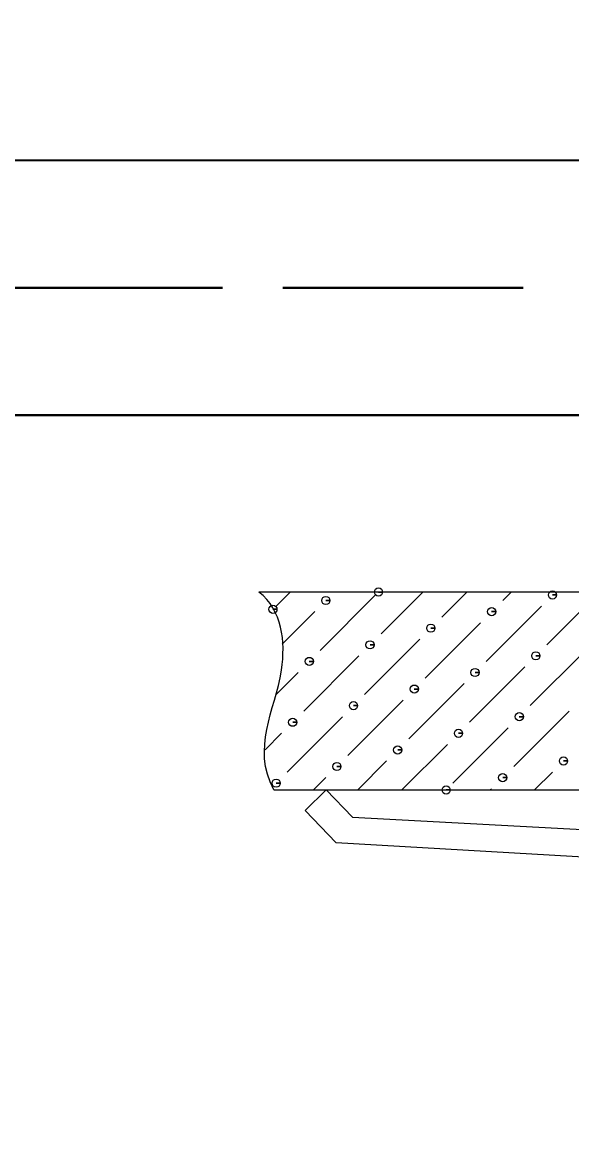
# Model space of a CAD drawing. Header units: millimetres. Extents: x 189 to 1666, y 327 to 1363.
# Drawn here: x 1109.2 to 1136.7, y 1039.6 to 1095.1 of the extents above; entities that cross this region are included whole.
import ezdxf

# ---------------------------------------------------------------- set-up
doc = ezdxf.new("R2010")
doc.units = ezdxf.units.MM
doc.linetypes.add('ACAD_ISO02W100', pattern=[15, 12, -3])
for name, color, linetype, lineweight in [('尺寸標注', 1, 'Continuous', 30), ('文字', 3, 'Continuous', 30), ('細實線', 1, 'Continuous', 13), ('虚线', 2, 'ACAD_ISO02W100', 30)]:
    doc.layers.add(name, color=color, linetype=linetype, lineweight=lineweight)
doc.styles.add('DIM', font='txt.shx', dxfattribs={"width": 0.7, "bigfont": 'chineset.shx'})
doc.dimstyles.new('mm+in(开孔纸尺寸)', dxfattribs={"dimscale": 3, "dimtxt": 5, "dimasz": 5.2, "dimexe": 1.25, "dimexo": 0.625, "dimgap": 2, "dimtad": 1, "dimtxsty": 'DIM', "dimcen": 0, "dimclrd": 256, "dimclre": 256, "dimclrt": 3, "dimadec": 0, "dimazin": 0, "dimtfac": 1, "dimtmove": 0, "dimatfit": 1, "dimfxl": 1, "dimlwd": -1, "dimarcsym": 0})

# ---------------------------------------------------------------- blocks, each defined once
blk = doc.blocks.new('*D31')
at = {"layer": 'Defpoints', "color": 0}
for p in [(1262.872, 1145.724), (571.972, 1021.844), (1262.872, 1021.844)]:
    blk.add_point(p, dxfattribs=at)
at = {"layer": '尺寸標注', "lineweight": -2}
for p, q in [((571.972, 1023.719), (571.972, 1149.474)), ((1262.872, 1023.719), (1262.872, 1149.474))]:
    blk.add_line(p, q, dxfattribs=at)
at = {"layer": '尺寸標注'}
blk.add_line((587.572, 1145.724), (1247.272, 1145.724), dxfattribs=at)
for points in [[(587.572, 1148.324), (587.572, 1143.124), (571.972, 1145.724)], [(1247.272, 1143.124), (1247.272, 1148.324), (1262.872, 1145.724)]]:
    blk.add_solid(points, dxfattribs=at)
at = {"layer": '尺寸標注', "color": 3, "insert": (917.422, 1160.474), "char_height": 15, "attachment_point": 5, "style": 'DIM'}
blk.add_mtext('690,9mm [27 3/16"]', dxfattribs=at)
blk = doc.blocks.new('*D32')
at = {"layer": 'Defpoints', "color": 0}
for p in [(1269.222, 1204.304), (565.622, 1021.844), (1269.222, 1021.844)]:
    blk.add_point(p, dxfattribs=at)
at = {"layer": '尺寸標注', "lineweight": -2}
for p, q in [((565.622, 1023.719), (565.622, 1208.054)), ((1269.222, 1023.719), (1269.222, 1208.054))]:
    blk.add_line(p, q, dxfattribs=at)
at = {"layer": '尺寸標注'}
blk.add_line((581.222, 1204.304), (1253.622, 1204.304), dxfattribs=at)
for points in [[(581.222, 1206.904), (581.222, 1201.704), (565.622, 1204.304)], [(1253.622, 1201.704), (1253.622, 1206.904), (1269.222, 1204.304)]]:
    blk.add_solid(points, dxfattribs=at)
at = {"layer": '尺寸標注', "color": 3, "insert": (917.422, 1219.054), "char_height": 15, "attachment_point": 5, "style": 'DIM'}
blk.add_mtext('703,6mm [27 11/16"]', dxfattribs=at)
blk = doc.blocks.new('*D33')
at = {"layer": 'Defpoints', "color": 0}
for p in [(1275.572, 1269.732), (559.272, 1021.844), (1275.572, 1021.844)]:
    blk.add_point(p, dxfattribs=at)
at = {"layer": '尺寸標注', "lineweight": -2}
for p, q in [((559.272, 1023.719), (559.272, 1273.482)), ((1275.572, 1023.719), (1275.572, 1273.482))]:
    blk.add_line(p, q, dxfattribs=at)
at = {"layer": '尺寸標注'}
blk.add_line((574.872, 1269.732), (1259.972, 1269.732), dxfattribs=at)
for points in [[(574.872, 1272.332), (574.872, 1267.132), (559.272, 1269.732)], [(1259.972, 1267.132), (1259.972, 1272.332), (1275.572, 1269.732)]]:
    blk.add_solid(points, dxfattribs=at)
at = {"layer": '尺寸標注', "color": 3, "insert": (917.422, 1284.482), "char_height": 15, "attachment_point": 5, "style": 'DIM'}
blk.add_mtext('716,3mm [28 3/16"]', dxfattribs=at)

msp = doc.modelspace()

# ---------------------------------------------------------------- linework, layer by layer
msp.add_lwpolyline([(559.272, 1021.844), (559.272, 735.244, 0.414214), (625.622, 668.894), (1209.222, 668.894, 0.414214), (1275.572, 735.244), (1275.572, 1021.844, 0.414214), (1209.222, 1088.194), (625.622, 1088.194, 0.414214)], format="xyb", close=True)
at = {"layer": '文字'}
msp.add_lwpolyline([(625.622, 1075.494, 0.414214), (571.972, 1021.844), (571.972, 735.244, 0.414214), (625.622, 681.594), (1209.222, 681.594, 0.414214), (1262.872, 735.244), (1262.872, 1021.844, 0.414214), (1209.222, 1075.494)], format="xyb", close=True, dxfattribs=at)
at = {"layer": '細實線', "lineweight": 9}
for points, knots in [([(1121.774, 1056.799), (1120.66, 1058.943), (1121.837, 1060.708), (1122.157, 1062.782), (1122.157, 1062.782), (1122.377, 1064.204), (1122.193, 1065.773), (1121.033, 1066.668)], [0, 0, 0, 0, 0.333333, 0.333333, 0.333333, 0.333333, 1, 1, 1, 1]), ([(1124.375, 1066.247), (1124.375, 1066.247), (1124.578, 1066.247), (1124.578, 1066.247), (1124.578, 1066.247), (1124.578, 1066.359), (1124.487, 1066.451), (1124.375, 1066.451), (1124.375, 1066.451), (1124.263, 1066.451), (1124.172, 1066.359), (1124.172, 1066.247), (1124.172, 1066.247), (1124.172, 1066.135), (1124.263, 1066.044), (1124.375, 1066.044), (1124.375, 1066.044), (1124.487, 1066.044), (1124.578, 1066.135), (1124.578, 1066.247), (1124.578, 1066.247), (1124.578, 1066.247), (1124.375, 1066.247), (1124.375, 1066.247)], [0, 0, 0, 0, 0.142857, 0.142857, 0.142857, 0.142857, 0.285714, 0.285714, 0.285714, 0.285714, 0.428571, 0.428571, 0.428571, 0.428571, 0.571429, 0.571429, 0.571429, 0.571429, 0.714286, 0.714286, 0.714286, 0.714286, 1, 1, 1, 1]), ([(1127.004, 1066.67), (1127.004, 1066.67), (1127.208, 1066.67), (1127.208, 1066.67), (1127.208, 1066.67), (1127.208, 1066.781), (1127.117, 1066.873), (1127.004, 1066.873), (1127.004, 1066.873), (1126.893, 1066.873), (1126.802, 1066.781), (1126.802, 1066.67), (1126.802, 1066.67), (1126.802, 1066.558), (1126.893, 1066.466), (1127.004, 1066.466), (1127.004, 1066.466), (1127.117, 1066.466), (1127.208, 1066.558), (1127.208, 1066.67), (1127.208, 1066.67), (1127.208, 1066.67), (1127.004, 1066.67), (1127.004, 1066.67)], [0, 0, 0, 0, 0.142857, 0.142857, 0.142857, 0.142857, 0.285714, 0.285714, 0.285714, 0.285714, 0.428571, 0.428571, 0.428571, 0.428571, 0.571429, 0.571429, 0.571429, 0.571429, 0.714286, 0.714286, 0.714286, 0.714286, 1, 1, 1, 1]), ([(1135.689, 1066.523), (1135.689, 1066.523), (1135.892, 1066.523), (1135.892, 1066.523), (1135.892, 1066.523), (1135.892, 1066.635), (1135.801, 1066.726), (1135.689, 1066.726), (1135.689, 1066.726), (1135.577, 1066.726), (1135.486, 1066.635), (1135.486, 1066.523), (1135.486, 1066.523), (1135.486, 1066.411), (1135.577, 1066.32), (1135.689, 1066.32), (1135.689, 1066.32), (1135.801, 1066.32), (1135.892, 1066.411), (1135.892, 1066.523), (1135.892, 1066.523), (1135.892, 1066.523), (1135.689, 1066.523), (1135.689, 1066.523)], [0, 0, 0, 0, 0.142857, 0.142857, 0.142857, 0.142857, 0.285714, 0.285714, 0.285714, 0.285714, 0.428571, 0.428571, 0.428571, 0.428571, 0.571429, 0.571429, 0.571429, 0.571429, 0.714286, 0.714286, 0.714286, 0.714286, 1, 1, 1, 1]), ([(1121.732, 1065.811), (1121.732, 1065.811), (1121.935, 1065.811), (1121.935, 1065.811), (1121.935, 1065.811), (1121.935, 1065.923), (1121.844, 1066.015), (1121.732, 1066.015), (1121.732, 1066.015), (1121.62, 1066.015), (1121.529, 1065.923), (1121.529, 1065.811), (1121.529, 1065.811), (1121.529, 1065.699), (1121.62, 1065.608), (1121.732, 1065.608), (1121.732, 1065.608), (1121.844, 1065.608), (1121.935, 1065.699), (1121.935, 1065.811), (1121.935, 1065.811), (1121.935, 1065.811), (1121.732, 1065.811), (1121.732, 1065.811)], [0, 0, 0, 0, 0.142857, 0.142857, 0.142857, 0.142857, 0.285714, 0.285714, 0.285714, 0.285714, 0.428571, 0.428571, 0.428571, 0.428571, 0.571429, 0.571429, 0.571429, 0.571429, 0.714286, 0.714286, 0.714286, 0.714286, 1, 1, 1, 1]), ([(1132.653, 1065.694), (1132.653, 1065.694), (1132.856, 1065.694), (1132.856, 1065.694), (1132.856, 1065.694), (1132.856, 1065.806), (1132.765, 1065.898), (1132.653, 1065.898), (1132.653, 1065.898), (1132.541, 1065.898), (1132.45, 1065.806), (1132.45, 1065.694), (1132.45, 1065.694), (1132.45, 1065.583), (1132.541, 1065.491), (1132.653, 1065.491), (1132.653, 1065.491), (1132.765, 1065.491), (1132.856, 1065.583), (1132.856, 1065.694), (1132.856, 1065.694), (1132.856, 1065.694), (1132.653, 1065.694), (1132.653, 1065.694)], [0, 0, 0, 0, 0.142857, 0.142857, 0.142857, 0.142857, 0.285714, 0.285714, 0.285714, 0.285714, 0.428571, 0.428571, 0.428571, 0.428571, 0.571429, 0.571429, 0.571429, 0.571429, 0.714286, 0.714286, 0.714286, 0.714286, 1, 1, 1, 1]), ([(1129.618, 1064.868), (1129.618, 1064.868), (1129.821, 1064.868), (1129.821, 1064.868), (1129.821, 1064.868), (1129.821, 1064.979), (1129.73, 1065.071), (1129.618, 1065.071), (1129.618, 1065.071), (1129.506, 1065.071), (1129.415, 1064.979), (1129.415, 1064.868), (1129.415, 1064.868), (1129.415, 1064.755), (1129.506, 1064.664), (1129.618, 1064.664), (1129.618, 1064.664), (1129.73, 1064.664), (1129.821, 1064.755), (1129.821, 1064.868), (1129.821, 1064.868), (1129.821, 1064.868), (1129.618, 1064.868), (1129.618, 1064.868)], [0, 0, 0, 0, 0.142857, 0.142857, 0.142857, 0.142857, 0.285714, 0.285714, 0.285714, 0.285714, 0.428571, 0.428571, 0.428571, 0.428571, 0.571429, 0.571429, 0.571429, 0.571429, 0.714286, 0.714286, 0.714286, 0.714286, 1, 1, 1, 1]), ([(1126.582, 1064.038), (1126.582, 1064.038), (1126.785, 1064.038), (1126.785, 1064.038), (1126.785, 1064.038), (1126.785, 1064.15), (1126.694, 1064.242), (1126.582, 1064.242), (1126.582, 1064.242), (1126.47, 1064.242), (1126.379, 1064.15), (1126.379, 1064.038), (1126.379, 1064.038), (1126.379, 1063.926), (1126.47, 1063.835), (1126.582, 1063.835), (1126.582, 1063.835), (1126.694, 1063.835), (1126.785, 1063.926), (1126.785, 1064.038), (1126.785, 1064.038), (1126.785, 1064.038), (1126.582, 1064.038), (1126.582, 1064.038)], [0, 0, 0, 0, 0.142857, 0.142857, 0.142857, 0.142857, 0.285714, 0.285714, 0.285714, 0.285714, 0.428571, 0.428571, 0.428571, 0.428571, 0.571429, 0.571429, 0.571429, 0.571429, 0.714286, 0.714286, 0.714286, 0.714286, 1, 1, 1, 1]), ([(1134.861, 1063.487), (1134.861, 1063.487), (1135.065, 1063.487), (1135.065, 1063.487), (1135.065, 1063.487), (1135.065, 1063.6), (1134.973, 1063.691), (1134.861, 1063.691), (1134.861, 1063.691), (1134.749, 1063.691), (1134.658, 1063.6), (1134.658, 1063.487), (1134.658, 1063.487), (1134.658, 1063.376), (1134.749, 1063.284), (1134.861, 1063.284), (1134.861, 1063.284), (1134.973, 1063.284), (1135.065, 1063.376), (1135.065, 1063.487), (1135.065, 1063.487), (1135.065, 1063.487), (1134.861, 1063.487), (1134.861, 1063.487)], [0, 0, 0, 0, 0.142857, 0.142857, 0.142857, 0.142857, 0.285714, 0.285714, 0.285714, 0.285714, 0.428571, 0.428571, 0.428571, 0.428571, 0.571429, 0.571429, 0.571429, 0.571429, 0.714286, 0.714286, 0.714286, 0.714286, 1, 1, 1, 1]), ([(1123.548, 1063.211), (1123.548, 1063.211), (1123.751, 1063.211), (1123.751, 1063.211), (1123.751, 1063.211), (1123.751, 1063.323), (1123.66, 1063.414), (1123.548, 1063.414), (1123.548, 1063.414), (1123.436, 1063.414), (1123.344, 1063.323), (1123.344, 1063.211), (1123.344, 1063.211), (1123.344, 1063.099), (1123.436, 1063.008), (1123.548, 1063.008), (1123.548, 1063.008), (1123.66, 1063.008), (1123.751, 1063.099), (1123.751, 1063.211), (1123.751, 1063.211), (1123.751, 1063.211), (1123.548, 1063.211), (1123.548, 1063.211)], [0, 0, 0, 0, 0.142857, 0.142857, 0.142857, 0.142857, 0.285714, 0.285714, 0.285714, 0.285714, 0.428571, 0.428571, 0.428571, 0.428571, 0.571429, 0.571429, 0.571429, 0.571429, 0.714286, 0.714286, 0.714286, 0.714286, 1, 1, 1, 1]), ([(1131.825, 1062.658), (1131.825, 1062.658), (1132.028, 1062.658), (1132.028, 1062.658), (1132.028, 1062.658), (1132.028, 1062.77), (1131.937, 1062.861), (1131.825, 1062.861), (1131.825, 1062.861), (1131.713, 1062.861), (1131.622, 1062.77), (1131.622, 1062.658), (1131.622, 1062.658), (1131.622, 1062.546), (1131.713, 1062.455), (1131.825, 1062.455), (1131.825, 1062.455), (1131.937, 1062.455), (1132.028, 1062.546), (1132.028, 1062.658), (1132.028, 1062.658), (1132.028, 1062.658), (1131.825, 1062.658), (1131.825, 1062.658)], [0, 0, 0, 0, 0.142857, 0.142857, 0.142857, 0.142857, 0.285714, 0.285714, 0.285714, 0.285714, 0.428571, 0.428571, 0.428571, 0.428571, 0.571429, 0.571429, 0.571429, 0.571429, 0.714286, 0.714286, 0.714286, 0.714286, 1, 1, 1, 1]), ([(1128.791, 1061.831), (1128.791, 1061.831), (1128.994, 1061.831), (1128.994, 1061.831), (1128.994, 1061.831), (1128.994, 1061.943), (1128.903, 1062.034), (1128.791, 1062.034), (1128.791, 1062.034), (1128.679, 1062.034), (1128.588, 1061.943), (1128.588, 1061.831), (1128.588, 1061.831), (1128.588, 1061.719), (1128.679, 1061.628), (1128.791, 1061.628), (1128.791, 1061.628), (1128.903, 1061.628), (1128.994, 1061.719), (1128.994, 1061.831), (1128.994, 1061.831), (1128.994, 1061.831), (1128.791, 1061.831), (1128.791, 1061.831)], [0, 0, 0, 0, 0.142857, 0.142857, 0.142857, 0.142857, 0.285714, 0.285714, 0.285714, 0.285714, 0.428571, 0.428571, 0.428571, 0.428571, 0.571429, 0.571429, 0.571429, 0.571429, 0.714286, 0.714286, 0.714286, 0.714286, 1, 1, 1, 1]), ([(1125.755, 1061.004), (1125.755, 1061.004), (1125.958, 1061.004), (1125.958, 1061.004), (1125.958, 1061.004), (1125.958, 1061.116), (1125.867, 1061.207), (1125.755, 1061.207), (1125.755, 1061.207), (1125.643, 1061.207), (1125.551, 1061.116), (1125.551, 1061.004), (1125.551, 1061.004), (1125.551, 1060.892), (1125.643, 1060.8), (1125.755, 1060.8), (1125.755, 1060.8), (1125.867, 1060.8), (1125.958, 1060.892), (1125.958, 1061.004), (1125.958, 1061.004), (1125.958, 1061.004), (1125.755, 1061.004), (1125.755, 1061.004)], [0, 0, 0, 0, 0.142857, 0.142857, 0.142857, 0.142857, 0.285714, 0.285714, 0.285714, 0.285714, 0.428571, 0.428571, 0.428571, 0.428571, 0.571429, 0.571429, 0.571429, 0.571429, 0.714286, 0.714286, 0.714286, 0.714286, 1, 1, 1, 1]), ([(1122.72, 1060.176), (1122.72, 1060.176), (1122.924, 1060.176), (1122.924, 1060.176), (1122.924, 1060.176), (1122.924, 1060.288), (1122.832, 1060.379), (1122.72, 1060.379), (1122.72, 1060.379), (1122.608, 1060.379), (1122.517, 1060.288), (1122.517, 1060.176), (1122.517, 1060.176), (1122.517, 1060.064), (1122.608, 1059.973), (1122.72, 1059.973), (1122.72, 1059.973), (1122.832, 1059.973), (1122.924, 1060.064), (1122.924, 1060.176), (1122.924, 1060.176), (1122.924, 1060.176), (1122.72, 1060.176), (1122.72, 1060.176)], [0, 0, 0, 0, 0.142857, 0.142857, 0.142857, 0.142857, 0.285714, 0.285714, 0.285714, 0.285714, 0.428571, 0.428571, 0.428571, 0.428571, 0.571429, 0.571429, 0.571429, 0.571429, 0.714286, 0.714286, 0.714286, 0.714286, 1, 1, 1, 1]), ([(1134.033, 1060.451), (1134.033, 1060.451), (1134.236, 1060.451), (1134.236, 1060.451), (1134.236, 1060.451), (1134.236, 1060.563), (1134.144, 1060.655), (1134.033, 1060.655), (1134.033, 1060.655), (1133.921, 1060.655), (1133.829, 1060.563), (1133.829, 1060.451), (1133.829, 1060.451), (1133.829, 1060.339), (1133.921, 1060.248), (1134.033, 1060.248), (1134.033, 1060.248), (1134.144, 1060.248), (1134.236, 1060.339), (1134.236, 1060.451), (1134.236, 1060.451), (1134.236, 1060.451), (1134.033, 1060.451), (1134.033, 1060.451)], [0, 0, 0, 0, 0.142857, 0.142857, 0.142857, 0.142857, 0.285714, 0.285714, 0.285714, 0.285714, 0.428571, 0.428571, 0.428571, 0.428571, 0.571429, 0.571429, 0.571429, 0.571429, 0.714286, 0.714286, 0.714286, 0.714286, 1, 1, 1, 1]), ([(1130.998, 1059.624), (1130.998, 1059.624), (1131.202, 1059.624), (1131.202, 1059.624), (1131.202, 1059.624), (1131.202, 1059.736), (1131.11, 1059.827), (1130.998, 1059.827), (1130.998, 1059.827), (1130.886, 1059.827), (1130.795, 1059.736), (1130.795, 1059.624), (1130.795, 1059.624), (1130.795, 1059.512), (1130.886, 1059.421), (1130.998, 1059.421), (1130.998, 1059.421), (1131.11, 1059.421), (1131.202, 1059.512), (1131.202, 1059.624), (1131.202, 1059.624), (1131.202, 1059.624), (1130.998, 1059.624), (1130.998, 1059.624)], [0, 0, 0, 0, 0.142857, 0.142857, 0.142857, 0.142857, 0.285714, 0.285714, 0.285714, 0.285714, 0.428571, 0.428571, 0.428571, 0.428571, 0.571429, 0.571429, 0.571429, 0.571429, 0.714286, 0.714286, 0.714286, 0.714286, 1, 1, 1, 1]), ([(1127.962, 1058.796), (1127.962, 1058.796), (1128.165, 1058.796), (1128.165, 1058.796), (1128.165, 1058.796), (1128.165, 1058.908), (1128.074, 1058.999), (1127.962, 1058.999), (1127.962, 1058.999), (1127.85, 1058.999), (1127.759, 1058.908), (1127.759, 1058.796), (1127.759, 1058.796), (1127.759, 1058.684), (1127.85, 1058.593), (1127.962, 1058.593), (1127.962, 1058.593), (1128.074, 1058.593), (1128.165, 1058.684), (1128.165, 1058.796), (1128.165, 1058.796), (1128.165, 1058.796), (1127.962, 1058.796), (1127.962, 1058.796)], [0, 0, 0, 0, 0.142857, 0.142857, 0.142857, 0.142857, 0.285714, 0.285714, 0.285714, 0.285714, 0.428571, 0.428571, 0.428571, 0.428571, 0.571429, 0.571429, 0.571429, 0.571429, 0.714286, 0.714286, 0.714286, 0.714286, 1, 1, 1, 1]), ([(1124.926, 1057.967), (1124.926, 1057.967), (1125.129, 1057.967), (1125.129, 1057.967), (1125.129, 1057.967), (1125.129, 1058.079), (1125.038, 1058.171), (1124.926, 1058.171), (1124.926, 1058.171), (1124.814, 1058.171), (1124.723, 1058.079), (1124.723, 1057.967), (1124.723, 1057.967), (1124.723, 1057.855), (1124.814, 1057.764), (1124.926, 1057.764), (1124.926, 1057.764), (1125.038, 1057.764), (1125.129, 1057.855), (1125.129, 1057.967), (1125.129, 1057.967), (1125.129, 1057.967), (1124.926, 1057.967), (1124.926, 1057.967)], [0, 0, 0, 0, 0.142857, 0.142857, 0.142857, 0.142857, 0.285714, 0.285714, 0.285714, 0.285714, 0.428571, 0.428571, 0.428571, 0.428571, 0.571429, 0.571429, 0.571429, 0.571429, 0.714286, 0.714286, 0.714286, 0.714286, 1, 1, 1, 1]), ([(1136.241, 1058.244), (1136.241, 1058.244), (1136.445, 1058.244), (1136.445, 1058.244), (1136.445, 1058.244), (1136.445, 1058.356), (1136.353, 1058.447), (1136.241, 1058.447), (1136.241, 1058.447), (1136.129, 1058.447), (1136.038, 1058.356), (1136.038, 1058.244), (1136.038, 1058.244), (1136.038, 1058.132), (1136.129, 1058.041), (1136.241, 1058.041), (1136.241, 1058.041), (1136.353, 1058.041), (1136.445, 1058.132), (1136.445, 1058.244), (1136.445, 1058.244), (1136.445, 1058.244), (1136.241, 1058.244), (1136.241, 1058.244)], [0, 0, 0, 0, 0.142857, 0.142857, 0.142857, 0.142857, 0.285714, 0.285714, 0.285714, 0.285714, 0.428571, 0.428571, 0.428571, 0.428571, 0.571429, 0.571429, 0.571429, 0.571429, 0.714286, 0.714286, 0.714286, 0.714286, 1, 1, 1, 1]), ([(1133.206, 1057.416), (1133.206, 1057.416), (1133.409, 1057.416), (1133.409, 1057.416), (1133.409, 1057.416), (1133.409, 1057.528), (1133.318, 1057.62), (1133.206, 1057.62), (1133.206, 1057.62), (1133.094, 1057.62), (1133.003, 1057.528), (1133.003, 1057.416), (1133.003, 1057.416), (1133.003, 1057.305), (1133.094, 1057.213), (1133.206, 1057.213), (1133.206, 1057.213), (1133.318, 1057.213), (1133.409, 1057.305), (1133.409, 1057.416), (1133.409, 1057.416), (1133.409, 1057.416), (1133.206, 1057.416), (1133.206, 1057.416)], [0, 0, 0, 0, 0.142857, 0.142857, 0.142857, 0.142857, 0.285714, 0.285714, 0.285714, 0.285714, 0.428571, 0.428571, 0.428571, 0.428571, 0.571429, 0.571429, 0.571429, 0.571429, 0.714286, 0.714286, 0.714286, 0.714286, 1, 1, 1, 1]), ([(1121.891, 1057.14), (1121.891, 1057.14), (1122.095, 1057.14), (1122.095, 1057.14), (1122.095, 1057.14), (1122.095, 1057.252), (1122.004, 1057.344), (1121.891, 1057.344), (1121.891, 1057.344), (1121.78, 1057.344), (1121.688, 1057.252), (1121.688, 1057.14), (1121.688, 1057.14), (1121.688, 1057.028), (1121.78, 1056.937), (1121.891, 1056.937), (1121.891, 1056.937), (1122.004, 1056.937), (1122.095, 1057.028), (1122.095, 1057.14), (1122.095, 1057.14), (1122.095, 1057.14), (1121.891, 1057.14), (1121.891, 1057.14)], [0, 0, 0, 0, 0.142857, 0.142857, 0.142857, 0.142857, 0.285714, 0.285714, 0.285714, 0.285714, 0.428571, 0.428571, 0.428571, 0.428571, 0.571429, 0.571429, 0.571429, 0.571429, 0.714286, 0.714286, 0.714286, 0.714286, 1, 1, 1, 1]), ([(1130.38, 1056.799), (1130.38, 1056.799), (1130.584, 1056.799), (1130.584, 1056.799), (1130.584, 1056.799), (1130.584, 1056.911), (1130.492, 1057.002), (1130.38, 1057.002), (1130.38, 1057.002), (1130.268, 1057.002), (1130.177, 1056.911), (1130.177, 1056.799), (1130.177, 1056.799), (1130.177, 1056.687), (1130.268, 1056.596), (1130.38, 1056.596), (1130.38, 1056.596), (1130.492, 1056.596), (1130.584, 1056.687), (1130.584, 1056.799), (1130.584, 1056.799), (1130.584, 1056.799), (1130.38, 1056.799), (1130.38, 1056.799)], [0, 0, 0, 0, 0.142857, 0.142857, 0.142857, 0.142857, 0.285714, 0.285714, 0.285714, 0.285714, 0.428571, 0.428571, 0.428571, 0.428571, 0.571429, 0.571429, 0.571429, 0.571429, 0.714286, 0.714286, 0.714286, 0.714286, 1, 1, 1, 1])]:
    msp.add_open_spline(points, degree=3, knots=knots, dxfattribs=at)
for points in [[(1160.426, 1066.67), (1160.426, 1066.67), (1121.035, 1066.67), (1121.035, 1066.67)], [(1121.891, 1065.971), (1121.891, 1065.971), (1122.59, 1066.67), (1122.59, 1066.67)], [(1124.098, 1063.763), (1124.098, 1063.763), (1126.858, 1066.523), (1126.858, 1066.523)], [(1127.134, 1064.591), (1127.134, 1064.591), (1129.213, 1066.67), (1129.213, 1066.67)], [(1130.17, 1065.418), (1130.17, 1065.418), (1131.42, 1066.67), (1131.42, 1066.67)], [(1133.205, 1066.247), (1133.205, 1066.247), (1133.628, 1066.67), (1133.628, 1066.67)], [(1135.412, 1064.038), (1135.412, 1064.038), (1138.042, 1066.67), (1138.042, 1066.67)], [(1132.376, 1063.211), (1132.376, 1063.211), (1135.136, 1065.971), (1135.136, 1065.971)], [(1122.198, 1064.071), (1122.198, 1064.071), (1123.822, 1065.694), (1123.822, 1065.694)], [(1129.341, 1062.383), (1129.341, 1062.383), (1132.101, 1065.143), (1132.101, 1065.143)], [(1126.305, 1061.555), (1126.305, 1061.555), (1129.065, 1064.315), (1129.065, 1064.315)], [(1134.585, 1061.004), (1134.585, 1061.004), (1137.345, 1063.763), (1137.345, 1063.763)], [(1123.271, 1060.727), (1123.271, 1060.727), (1126.029, 1063.487), (1126.029, 1063.487)], [(1121.888, 1061.553), (1121.888, 1061.553), (1122.994, 1062.658), (1122.994, 1062.658)], [(1131.549, 1060.176), (1131.549, 1060.176), (1134.309, 1062.934), (1134.309, 1062.934)], [(1128.514, 1059.347), (1128.514, 1059.347), (1131.274, 1062.107), (1131.274, 1062.107)], [(1125.478, 1058.52), (1125.478, 1058.52), (1128.238, 1061.28), (1128.238, 1061.28)], [(1122.444, 1057.693), (1122.444, 1057.693), (1125.202, 1060.451), (1125.202, 1060.451)], [(1133.756, 1057.967), (1133.756, 1057.967), (1136.517, 1060.727), (1136.517, 1060.727)], [(1130.722, 1057.14), (1130.722, 1057.14), (1133.481, 1059.9), (1133.481, 1059.9)], [(1121.348, 1058.805), (1121.348, 1058.805), (1122.167, 1059.624), (1122.167, 1059.624)], [(1128.173, 1056.799), (1128.173, 1056.799), (1130.445, 1059.073), (1130.445, 1059.073)], [(1125.964, 1056.799), (1125.964, 1056.799), (1127.411, 1058.244), (1127.411, 1058.244)], [(1134.795, 1056.799), (1134.795, 1056.799), (1135.688, 1057.693), (1135.688, 1057.693)], [(1123.757, 1056.799), (1123.757, 1056.799), (1124.374, 1057.416), (1124.374, 1057.416)], [(1121.777, 1056.799), (1121.777, 1056.799), (1162.074, 1056.799), (1162.074, 1056.799)], [(1124.396, 1056.799), (1124.396, 1056.799), (1123.337, 1055.78), (1123.337, 1055.78)], [(1125.709, 1055.435), (1125.709, 1055.435), (1124.396, 1056.799), (1124.396, 1056.799)], [(1132.587, 1056.799), (1132.587, 1056.799), (1132.652, 1056.864), (1132.652, 1056.864)], [(1123.337, 1055.78), (1123.337, 1055.78), (1124.889, 1054.167), (1124.889, 1054.167)], [(1125.709, 1055.435), (1125.709, 1055.435), (1156.707, 1053.774), (1156.707, 1053.774)], [(1157.368, 1052.278), (1157.368, 1052.278), (1124.888, 1054.167), (1124.888, 1054.167)]]:
    msp.add_open_spline(points, degree=3, dxfattribs=at)
at = {"layer": '虚线'}
msp.add_lwpolyline([(625.622, 1081.844, 0.414214), (565.622, 1021.844), (565.622, 735.244, 0.414214), (625.622, 675.244), (1209.222, 675.244, 0.414214), (1269.222, 735.244), (1269.222, 1021.844, 0.414214), (1209.222, 1081.844)], format="xyb", close=True, dxfattribs=at)

# ---------------------------------------------------------------- dimensions: what is measured, and where the dimension line sits
at = {"layer": '尺寸標注'}
for base, p1, p2, picture, middle in [((1275.572, 1269.732), (559.272, 1021.844), (1275.572, 1021.844), '*D33', (917.422, 1284.482)), ((1269.222, 1204.304), (565.622, 1021.844), (1269.222, 1021.844), '*D32', (917.422, 1219.054)), ((1262.872, 1145.724), (571.972, 1021.844), (1262.872, 1021.844), '*D31', (917.422, 1160.474))]:
    dim = msp.add_linear_dim(base=base, p1=p1, p2=p2, dimstyle='mm+in(开孔纸尺寸)', override={"dimpost": 'mm', "dimtofl": 0}, dxfattribs=at)
    dim.commit()
    dim.dimension.update_dxf_attribs({"geometry": picture, "text_midpoint": middle})

doc.saveas('drawing.dxf')
